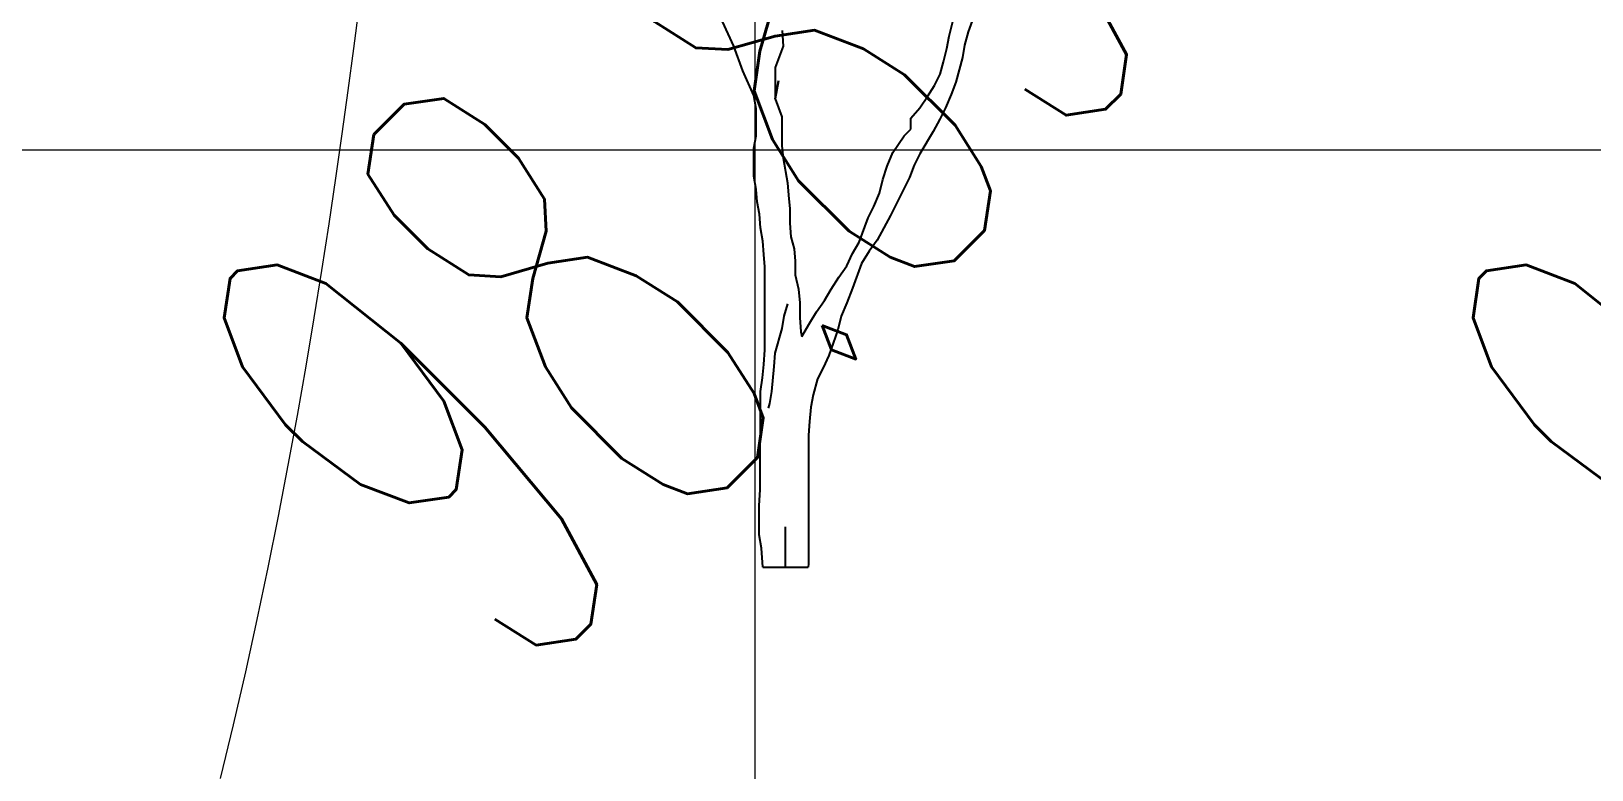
# Model space of a CAD drawing. Header units: millimetres. Extents: x 684983 to 685377, y 990360 to 990509.
# Drawn here: x 685042.855 to 685045.354, y 990433.046 to 990434.228 of the extents above; entities that cross this region are included whole.
import ezdxf

# ---------------------------------------------------------------- set-up
doc = ezdxf.new("R2010")
doc.units = ezdxf.units.MM
for name, color, linetype, lineweight in [('CON_1', 7, 'Continuous', 9), ('grid', 8, 'Continuous', 9), ('GRID LEVELS', 7, 'Continuous', 13)]:
    doc.layers.add(name, color=color, linetype=linetype, lineweight=lineweight)
doc.layers.add('JACK  FRUIT TREE', color=7, linetype='Continuous')
doc.styles.get("Standard").update_dxf_attribs({"font": 'RomanS'})

# ---------------------------------------------------------------- blocks, each defined once
blk = doc.blocks.new('JT')
for p, q in [((0.1662, 0.5796, 157.7266), (0.1734, 0.6083, 157.7266)), ((0.1925, 0.6, 157.7266), (0.1865, 0.5844, 157.7266)), ((-0.0636, 0.5691, 157.7266), (-0.0755, 0.5954, 157.7266)), ((-0.0121, 0.5858, 157.7266), (-0.0109, 0.569, 157.7266)), ((0.1865, 0.5844, 157.7266), (0.1829, 0.5701, 157.7266)), ((-0.054, 0.5427, 157.7266), (-0.0636, 0.5691, 157.7266)), ((-0.0109, 0.569, 157.7266), (-0.0193, 0.5463, 157.7266)), ((0.1602, 0.5521, 157.7266), (0.1638, 0.5665, 157.7266)), ((0.1638, 0.5665, 157.7266), (0.1662, 0.5796, 157.7266)), ((0.1829, 0.5701, 157.7266), (0.1805, 0.5569, 157.7266)), ((0.1566, 0.539, 157.7266), (0.1602, 0.5521, 157.7266)), ((0.1805, 0.5569, 157.7266), (0.1733, 0.5306, 157.7266)), ((-0.0421, 0.5164, 157.7266), (-0.054, 0.5427, 157.7266)), ((-0.0193, 0.5463, 157.7266), (-0.0193, 0.5128, 157.7266)), ((0.1506, 0.527, 157.7266), (0.1566, 0.539, 157.7266)), ((-0.0193, 0.5128, 157.7266), (-0.0157, 0.5319, 157.7266)), ((-0.0157, 0.5319, 157.7266), (-0.0193, 0.5128, 157.7266)), ((0.1434, 0.5151, 157.7266), (0.1506, 0.527, 157.7266)), ((0.1685, 0.5174, 157.7266), (0.1625, 0.5031, 157.7266)), ((0.1733, 0.5306, 157.7266), (0.1685, 0.5174, 157.7266)), ((-0.0397, 0.5021, 157.7266), (-0.0421, 0.5164, 157.7266)), ((-0.0397, 0.4733, 157.7266), (-0.0397, 0.5021, 157.7266)), ((-0.0193, 0.5128, 157.7266), (-0.0122, 0.4937, 157.7266)), ((0.1254, 0.4923, 157.7266), (0.135, 0.5031, 157.7266)), ((0.135, 0.5031, 157.7266), (0.1434, 0.5151, 157.7266)), ((0.1625, 0.5031, 157.7266), (0.1565, 0.4911, 157.7266)), ((-0.0122, 0.4937, 157.7266), (-0.0122, 0.4625, 157.7266)), ((0.1254, 0.4804, 157.7266), (0.1254, 0.4923, 157.7266)), ((0.1565, 0.4911, 157.7266), (0.1493, 0.478, 157.7266)), ((-0.0421, 0.4602, 157.7266), (-0.0397, 0.4733, 157.7266)), ((0.1062, 0.4553, 157.7266), (0.1182, 0.4732, 157.7266)), ((0.1182, 0.4732, 157.7266), (0.1254, 0.4804, 157.7266)), ((0.1493, 0.478, 157.7266), (0.1349, 0.454, 157.7266)), ((-0.0422, 0.4303, 157.7266), (-0.0421, 0.4602, 157.7266)), ((-0.0122, 0.4625, 157.7266), (-0.011, 0.4494, 157.7266)), ((0.1002, 0.4409, 157.7266), (0.1062, 0.4553, 157.7266)), ((0.1349, 0.454, 157.7266), (0.1289, 0.4421, 157.7266)), ((-0.011, 0.4494, 157.7266), (-0.0063, 0.4231, 157.7266)), ((0.0954, 0.4266, 157.7266), (0.1002, 0.4409, 157.7266)), ((0.1289, 0.4421, 157.7266), (0.1241, 0.4289, 157.7266)), ((-0.0398, 0.4159, 157.7266), (-0.0422, 0.4303, 157.7266)), ((-0.0063, 0.4231, 157.7266), (-0.0051, 0.4099, 157.7266)), ((0.0918, 0.4122, 157.7266), (0.0954, 0.4266, 157.7266)), ((0.1241, 0.4289, 157.7266), (0.1038, 0.3883, 157.7266)), ((-0.0386, 0.4028, 157.7266), (-0.0398, 0.4159, 157.7266)), ((-0.0362, 0.3896, 157.7266), (-0.0386, 0.4028, 157.7266)), ((-0.0051, 0.4099, 157.7266), (-0.0039, 0.3955, 157.7266)), ((0.0858, 0.3979, 157.7266), (0.0918, 0.4122, 157.7266)), ((-0.035, 0.3752, 157.7266), (-0.0362, 0.3896, 157.7266)), ((-0.0039, 0.3955, 157.7266), (-0.0039, 0.38, 157.7266)), ((0.0702, 0.3596, 157.7266), (0.0798, 0.3859, 157.7266)), ((0.0798, 0.3859, 157.7266), (0.0858, 0.3979, 157.7266)), ((0.1038, 0.3883, 157.7266), (0.0894, 0.362, 157.7266)), ((-0.0326, 0.3609, 157.7266), (-0.035, 0.3752, 157.7266)), ((-0.0039, 0.38, 157.7266), (-0.0027, 0.3656, 157.7266)), ((-0.0315, 0.3465, 157.7266), (-0.0326, 0.3609, 157.7266)), ((-0.0027, 0.3656, 157.7266), (0.0008, 0.3525, 157.7266)), ((0.0008, 0.3525, 157.7266), (0.002, 0.3393, 157.7266)), ((0.0631, 0.3476, 157.7266), (0.0702, 0.3596, 157.7266)), ((0.081, 0.35, 157.7266), (0.0726, 0.3368, 157.7266)), ((0.0894, 0.362, 157.7266), (0.081, 0.35, 157.7266)), ((-0.0303, 0.3333, 157.7266), (-0.0315, 0.3465, 157.7266)), ((-0.0304, 0.2448, 157.7266), (-0.0303, 0.3333, 157.7266)), ((0.002, 0.3393, 157.7266), (0.002, 0.3249, 157.7266)), ((0.0487, 0.3225, 157.7266), (0.0571, 0.3345, 157.7266)), ((0.0571, 0.3345, 157.7266), (0.0631, 0.3476, 157.7266)), ((0.0726, 0.3368, 157.7266), (0.063, 0.3105, 157.7266)), ((0.002, 0.3249, 157.7266), (0.0056, 0.3094, 157.7266)), ((0.0403, 0.3094, 157.7266), (0.0487, 0.3225, 157.7266)), ((0.0056, 0.3094, 157.7266), (0.0068, 0.295, 157.7266)), ((0.0331, 0.2974, 157.7266), (0.0403, 0.3094, 157.7266)), ((0.063, 0.3105, 157.7266), (0.057, 0.295, 157.7266)), ((-0.0064, 0.2938, 157.7266), (-0.01, 0.2807, 157.7266)), ((0.0068, 0.295, 157.7266), (0.0068, 0.2795, 157.7266)), ((0.0175, 0.2735, 157.7266), (0.0247, 0.2854, 157.7266)), ((0.0247, 0.2854, 157.7266), (0.0331, 0.2974, 157.7266)), ((0.057, 0.295, 157.7266), (0.051, 0.2806, 157.7266)), ((-0.0124, 0.2675, 157.7266), (-0.0196, 0.2412, 157.7266)), ((-0.01, 0.2807, 157.7266), (-0.0124, 0.2675, 157.7266)), ((0.0068, 0.2795, 157.7266), (0.0079, 0.2639, 157.7266)), ((0.0091, 0.2591, 157.7266), (0.0175, 0.2735, 157.7266)), ((0.051, 0.2806, 157.7266), (0.0474, 0.2663, 157.7266)), ((0.0079, 0.2639, 157.7266), (0.0091, 0.2591, 157.7266)), ((0.0426, 0.2519, 157.7266), (0.0378, 0.2388, 157.7266)), ((0.0474, 0.2663, 157.7266), (0.0426, 0.2519, 157.7266)), ((-0.0316, 0.2293, 157.7266), (-0.0304, 0.2448, 157.7266)), ((-0.0196, 0.2412, 157.7266), (-0.0208, 0.2269, 157.7266)), ((0.0378, 0.2388, 157.7266), (0.0318, 0.2256, 157.7266)), ((-0.0328, 0.2149, 157.7266), (-0.0316, 0.2293, 157.7266)), ((-0.0208, 0.2269, 157.7266), (-0.0232, 0.2005, 157.7266)), ((0.0318, 0.2256, 157.7266), (0.0258, 0.2137, 157.7266)), ((-0.0353, 0.0953, 157.7266), (-0.0352, 0.2005, 157.7266)), ((-0.0352, 0.2005, 157.7266), (-0.0328, 0.2149, 157.7266)), ((-0.0232, 0.2005, 157.7266), (-0.0256, 0.1874, 157.7266)), ((0.0258, 0.2137, 157.7266), (0.021, 0.1969, 157.7266)), ((-0.0256, 0.1874, 157.7266), (-0.0268, 0.1826, 157.7266)), ((0.0186, 0.1837, 157.7266), (0.0174, 0.1682, 157.7266)), ((0.021, 0.1969, 157.7266), (0.0186, 0.1837, 157.7266)), ((0.0174, 0.1682, 157.7266), (0.0162, 0.1538, 157.7266)), ((0.0162, 0.1538, 157.7266), (0.0161, 0.0162, 157.7266)), ((-0.0365, 0.0785, 157.7266), (-0.0353, 0.0953, 157.7266)), ((-0.0365, 0.0474, 157.7266), (-0.0365, 0.0785, 157.7266)), ((-0.0084, 0.0128, 157.7266), (-0.0084, 0.0558, 157.7266)), ((-0.0341, 0.033, 157.7266), (-0.0365, 0.0474, 157.7266)), ((-0.0325, 0.0128, 157.7266), (-0.0341, 0.033, 157.7266)), ((-0.0325, 0.0128, 157.7266), (0.0158, 0.0128, 157.7266)), ((0.0161, 0.0162, 157.7266), (0.0158, 0.0128, 157.7266))]:
    blk.add_line(p, q)

msp = doc.modelspace()

# ---------------------------------------------------------------- linework, layer by layer
at = {"layer": 'CON_1', "color": 49, "linetype": 'Continuous', "elevation": 99, "flags": 128}
msp.add_lwpolyline([(685043.1583, 990433.0318), (685043.179, 990433.1175), (685043.1986, 990433.2024), (685043.2171, 990433.2865), (685043.2346, 990433.3698), (685043.2511, 990433.452), (685043.2666, 990433.5332), (685043.2813, 990433.6132), (685043.2952, 990433.692), (685043.3082, 990433.7694), (685043.3204, 990433.8454), (685043.3319, 990433.9199), (685043.3428, 990433.9928), (685043.353, 990434.064), (685043.3625, 990434.1334), (685043.3716, 990434.2009), (685043.38, 990434.2665)], dxfattribs=at)
at = {"layer": 'grid'}
for p, q in [((685044.0136, 990509.1548), (685044.0136, 990370.8996)), ((685085.1957, 990434.0381), (684982.7636, 990434.0381))]:
    msp.add_line(p, q, dxfattribs=at)

# ---------------------------------------------------------------- block references
at = {"layer": 'JACK  FRUIT TREE', "xscale": 1.5, "yscale": 1.5, "zscale": 1.5}
msp.add_blockref('JT', (685044.0755, 990433.3509, -137.718), dxfattribs=at)

# ---------------------------------------------------------------- texts
at = {"layer": 'GRID LEVELS', "width": 0.5}
for s, p in [('98.892', (685043.63, 990433.1578, 98.892)), ('98.549', (685045.63, 990433.1578, 98.5487))]:
    msp.add_text(s, height=0.8, rotation=45, dxfattribs=at).set_placement(p)

doc.saveas('drawing.dxf')
